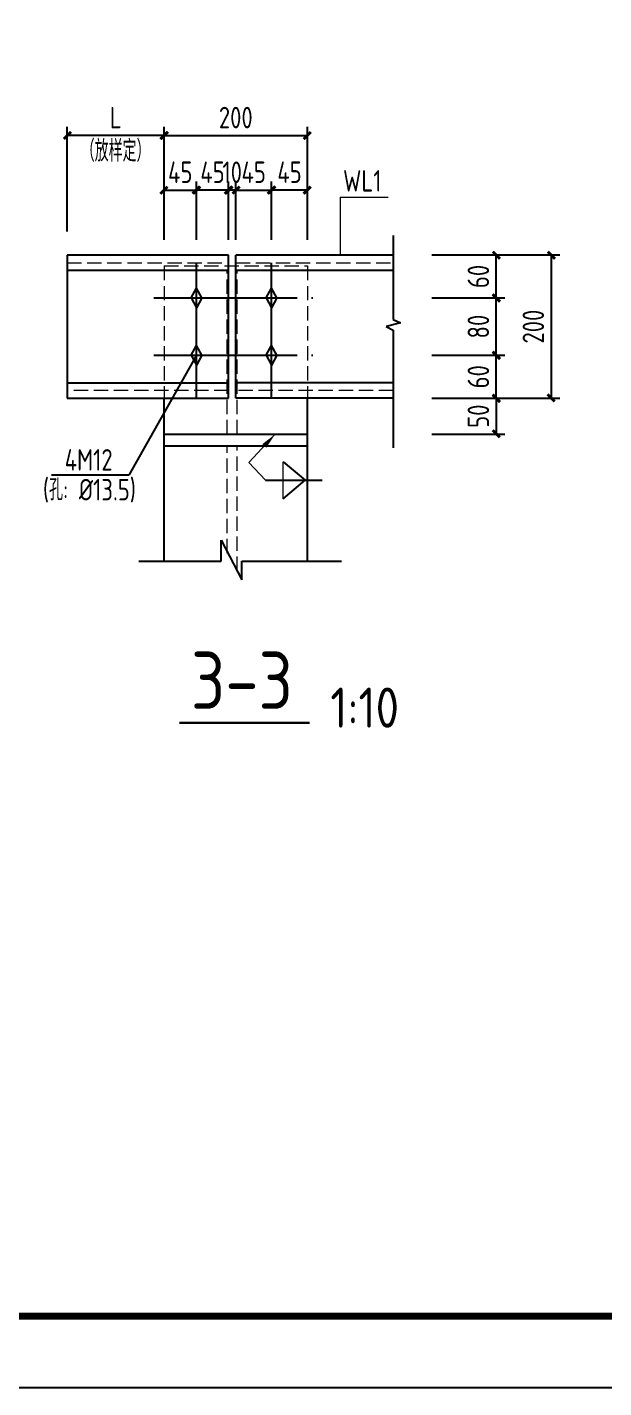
# Model space of a CAD drawing. Header units: millimetres. Extents: x 865974 to 875117, y 41124 to 44891.
# Drawn here: x 871124.3 to 871204.7, y 41123.6 to 41313.5 of the extents above; entities that cross this region are included whole.
import ezdxf

# ---------------------------------------------------------------- set-up
doc = ezdxf.new("R2010")
doc.units = ezdxf.units.MM
doc.header["$LTSCALE"] = 1000
doc.header["$MEASUREMENT"] = 0
doc.linetypes.add('DASH', pattern=[0.35, 0.25, -0.1])
doc.linetypes.add('DOTE', pattern=[2.42, 2, -0.2, 0.02, -0.2])
for name, color, linetype in [('D1', 112, 'Continuous'), ('D2', 6, 'Continuous'), ('DIM', 7, 'Continuous'), ('DOTE', 1, 'DOTE'), ('THIN', 7, 'Continuous'), ('文字', 7, 'Continuous'), ('桩', 6, 'Continuous')]:
    doc.layers.add(name, color=color, linetype=linetype)
for name, color, linetype, lineweight in [('D3', 62, 'Continuous', 9), ('LZ', 64, 'Continuous', 9), ('数字', 3, 'Continuous', 9)]:
    doc.layers.add(name, color=color, linetype=linetype, lineweight=lineweight)
doc.styles.add('GBHZ', font='gbenor.shx', dxfattribs={"width": 0.9, "bigfont": 'gbcbig.shx'})
doc.dimstyles.new('Y10', dxfattribs={"dimscale": 0, "dimtxt": 3, "dimasz": 0.01, "dimexe": 1.2, "dimexo": 1, "dimgap": 1, "dimtad": 1, "dimdec": 0, "dimlfac": 10, "dimzin": 0, "dimdsep": 46, "dimtxsty": 'GBHZ', "dimblk1": 'DX', "dimblk2": 'DX', "dimsah": 1, "dimcen": 0.09, "dimdle": 1, "dimadec": 0, "dimazin": 0, "dimtfac": 1, "dimtdec": 0, "dimtix": 1, "dimtmove": 2, "dimatfit": 3, "dimldrblk": 'DX', "dimfxl": 0, "dimtolj": 1, "dimtzin": 0, "dimarcsym": 0})

# ---------------------------------------------------------------- blocks, each defined once
blk = doc.blocks.new('DX')
at = {"color": 0, "linetype": 'ByBlock', "const_width": 40}
blk.add_lwpolyline([(-54, -51), (46, 49)], dxfattribs=at)
blk = doc.blocks.new('*D108')
at = {"layer": 'Defpoints', "color": 0, "linetype": 'ByBlock', "transparency": 16777216}
for p in [(871163.38, 41298.41), (871143.38, 41284.82), (871163.38, 41284.82)]:
    blk.add_point(p, dxfattribs=at)
at = {"layer": 'DIM', "color": 0, "linetype": 'ByBlock', "lineweight": -2, "transparency": 16777216}
for p, q in [((871143.38, 41285.82), (871143.38, 41299.61)), ((871163.38, 41285.82), (871163.38, 41299.61)), ((871143.39, 41298.41), (871163.37, 41298.41))]:
    blk.add_line(p, q, dxfattribs=at)
at = {"layer": 'DIM', "color": 0, "linetype": 'ByBlock', "lineweight": -2, "transparency": 16777216, "xscale": 0.01, "yscale": 0.01, "zscale": 0.01, "rotation": 180}
blk.add_blockref('DX', (871143.38, 41298.41), dxfattribs=at)
at = {"layer": 'DIM', "color": 0, "linetype": 'ByBlock', "lineweight": -2, "transparency": 16777216, "xscale": 0.01, "yscale": 0.01, "zscale": 0.01}
blk.add_blockref('DX', (871163.38, 41298.41), dxfattribs=at)
at = {"layer": 'DIM', "color": 0, "linetype": 'ByBlock', "transparency": 16777216, "insert": (871153.38, 41300.91), "char_height": 3, "attachment_point": 5, "style": 'GBHZ'}
blk.add_mtext('\\A1;200', dxfattribs=at)
blk = doc.blocks.new('*D109')
at = {"layer": 'Defpoints', "color": 0, "linetype": 'ByBlock', "transparency": 16777216}
for p in [(871158.38, 41290.78), (871158.38, 41282.82), (871163.38, 41282.82)]:
    blk.add_point(p, dxfattribs=at)
at = {"layer": 'DIM', "color": 0, "linetype": 'ByBlock', "lineweight": -2, "transparency": 16777216}
for p, q in [((871158.38, 41283.82), (871158.38, 41291.98)), ((871163.38, 41283.82), (871163.38, 41291.98)), ((871163.37, 41290.78), (871158.39, 41290.78))]:
    blk.add_line(p, q, dxfattribs=at)
at = {"layer": 'DIM', "color": 0, "linetype": 'ByBlock', "lineweight": -2, "transparency": 16777216, "xscale": 0.01, "yscale": 0.01, "zscale": 0.01, "rotation": 180}
blk.add_blockref('DX', (871158.38, 41290.78), dxfattribs=at)
at = {"layer": 'DIM', "color": 0, "linetype": 'ByBlock', "lineweight": -2, "transparency": 16777216, "xscale": 0.01, "yscale": 0.01, "zscale": 0.01}
blk.add_blockref('DX', (871163.38, 41290.78), dxfattribs=at)
at = {"layer": 'DIM', "color": 0, "linetype": 'ByBlock', "transparency": 16777216, "insert": (871160.88, 41293.28), "char_height": 3, "attachment_point": 5, "style": 'GBHZ'}
blk.add_mtext('\\A1;45', dxfattribs=at)
blk = doc.blocks.new('*D110')
at = {"layer": 'Defpoints', "color": 0, "linetype": 'ByBlock', "transparency": 16777216}
for p in [(871147.88, 41290.78), (871143.38, 41282.82), (871147.88, 41282.82)]:
    blk.add_point(p, dxfattribs=at)
at = {"layer": 'DIM', "color": 0, "linetype": 'ByBlock', "lineweight": -2, "transparency": 16777216}
for p, q in [((871143.38, 41283.82), (871143.38, 41291.98)), ((871147.88, 41283.82), (871147.88, 41291.98)), ((871143.37, 41290.78), (871143.36, 41290.78)), ((871143.38, 41290.78), (871147.88, 41290.78)), ((871147.89, 41290.78), (871147.9, 41290.78))]:
    blk.add_line(p, q, dxfattribs=at)
at = {"layer": 'DIM', "color": 0, "linetype": 'ByBlock', "lineweight": -2, "transparency": 16777216, "xscale": 0.01, "yscale": 0.01, "zscale": 0.01}
blk.add_blockref('DX', (871143.38, 41290.78), dxfattribs=at)
at = {"layer": 'DIM', "color": 0, "linetype": 'ByBlock', "lineweight": -2, "transparency": 16777216, "xscale": 0.01, "yscale": 0.01, "zscale": 0.01, "rotation": 180}
blk.add_blockref('DX', (871147.88, 41290.78), dxfattribs=at)
at = {"layer": 'DIM', "color": 0, "linetype": 'ByBlock', "transparency": 16777216, "insert": (871145.63, 41293.28), "char_height": 3, "attachment_point": 5, "style": 'GBHZ'}
blk.add_mtext('\\A1;45', dxfattribs=at)
blk = doc.blocks.new('*D111')
at = {"layer": 'Defpoints', "color": 0, "linetype": 'ByBlock', "transparency": 16777216}
for p in [(871184.17, 41281.73), (871184.17, 41261.73), (871197.41, 41261.73)]:
    blk.add_point(p, dxfattribs=at)
at = {"layer": 'DIM', "color": 0, "linetype": 'ByBlock', "lineweight": -2, "transparency": 16777216}
for p, q in [((871185.17, 41281.73), (871198.61, 41281.73)), ((871197.41, 41281.72), (871197.41, 41261.74)), ((871185.17, 41261.73), (871198.61, 41261.73))]:
    blk.add_line(p, q, dxfattribs=at)
at = {"layer": 'DIM', "color": 0, "linetype": 'ByBlock', "lineweight": -2, "transparency": 16777216, "xscale": 0.01, "yscale": 0.01, "zscale": 0.01}
for p, rotation in [((871197.41, 41281.73), 90), ((871197.41, 41261.73), 270)]:
    blk.add_blockref('DX', p, dxfattribs=dict(at, rotation=rotation))
at = {"layer": 'DIM', "color": 0, "linetype": 'ByBlock', "transparency": 16777216, "insert": (871194.91, 41271.73), "char_height": 3, "attachment_point": 5, "rotation": 90, "style": 'GBHZ'}
blk.add_mtext('\\A1;200', dxfattribs=at)
blk = doc.blocks.new('*D112')
at = {"layer": 'Defpoints', "color": 0, "linetype": 'ByBlock', "transparency": 16777216}
for p in [(871179.75, 41281.73), (871189.74, 41281.73), (871179.75, 41275.73)]:
    blk.add_point(p, dxfattribs=at)
at = {"layer": 'DIM', "color": 0, "linetype": 'ByBlock', "lineweight": -2, "transparency": 16777216}
for p, q in [((871180.75, 41281.73), (871190.94, 41281.73)), ((871189.74, 41275.74), (871189.74, 41281.72)), ((871180.75, 41275.73), (871190.94, 41275.73))]:
    blk.add_line(p, q, dxfattribs=at)
at = {"layer": 'DIM', "color": 0, "linetype": 'ByBlock', "lineweight": -2, "transparency": 16777216, "xscale": 0.01, "yscale": 0.01, "zscale": 0.01}
for p, rotation in [((871189.74, 41281.73), 90), ((871189.74, 41275.73), 270)]:
    blk.add_blockref('DX', p, dxfattribs=dict(at, rotation=rotation))
at = {"layer": 'DIM', "color": 0, "linetype": 'ByBlock', "transparency": 16777216, "insert": (871187.24, 41278.73), "char_height": 3, "attachment_point": 5, "rotation": 90, "style": 'GBHZ'}
blk.add_mtext('\\A1;60', dxfattribs=at)
blk = doc.blocks.new('*D113')
at = {"layer": 'Defpoints', "color": 0, "linetype": 'ByBlock', "transparency": 16777216}
for p in [(871179.75, 41275.73), (871189.74, 41275.73), (871179.75, 41267.73)]:
    blk.add_point(p, dxfattribs=at)
at = {"layer": 'DIM', "color": 0, "linetype": 'ByBlock', "lineweight": -2, "transparency": 16777216}
for p, q in [((871180.75, 41275.73), (871190.94, 41275.73)), ((871189.74, 41267.74), (871189.74, 41275.72)), ((871180.75, 41267.73), (871190.94, 41267.73))]:
    blk.add_line(p, q, dxfattribs=at)
at = {"layer": 'DIM', "color": 0, "linetype": 'ByBlock', "lineweight": -2, "transparency": 16777216, "xscale": 0.01, "yscale": 0.01, "zscale": 0.01}
for p, rotation in [((871189.74, 41275.73), 90), ((871189.74, 41267.73), 270)]:
    blk.add_blockref('DX', p, dxfattribs=dict(at, rotation=rotation))
at = {"layer": 'DIM', "color": 0, "linetype": 'ByBlock', "transparency": 16777216, "insert": (871187.24, 41271.73), "char_height": 3, "attachment_point": 5, "rotation": 90, "style": 'GBHZ'}
blk.add_mtext('\\A1;80', dxfattribs=at)
blk = doc.blocks.new('*D114')
at = {"layer": 'Defpoints', "color": 0, "linetype": 'ByBlock', "transparency": 16777216}
for p in [(871179.75, 41267.73), (871189.74, 41267.73), (871179.75, 41261.73)]:
    blk.add_point(p, dxfattribs=at)
at = {"layer": 'DIM', "color": 0, "linetype": 'ByBlock', "lineweight": -2, "transparency": 16777216}
for p, q in [((871180.75, 41267.73), (871190.94, 41267.73)), ((871189.74, 41261.74), (871189.74, 41267.72)), ((871180.75, 41261.73), (871190.94, 41261.73))]:
    blk.add_line(p, q, dxfattribs=at)
at = {"layer": 'DIM', "color": 0, "linetype": 'ByBlock', "lineweight": -2, "transparency": 16777216, "xscale": 0.01, "yscale": 0.01, "zscale": 0.01}
for p, rotation in [((871189.74, 41267.73), 90), ((871189.74, 41261.73), 270)]:
    blk.add_blockref('DX', p, dxfattribs=dict(at, rotation=rotation))
at = {"layer": 'DIM', "color": 0, "linetype": 'ByBlock', "transparency": 16777216, "insert": (871187.24, 41264.73), "char_height": 3, "attachment_point": 5, "rotation": 90, "style": 'GBHZ'}
blk.add_mtext('\\A1;60', dxfattribs=at)
blk = doc.blocks.new('*D115')
at = {"layer": 'Defpoints', "color": 0, "linetype": 'ByBlock', "transparency": 16777216}
for p in [(871129.85, 41298.41), (871143.38, 41289.23), (871129.85, 41283.99)]:
    blk.add_point(p, dxfattribs=at)
at = {"layer": 'DIM', "color": 0, "linetype": 'ByBlock', "lineweight": -2, "transparency": 16777216}
for p, q in [((871129.85, 41284.99), (871129.85, 41299.61)), ((871143.38, 41290.23), (871143.38, 41299.61)), ((871143.37, 41298.41), (871129.86, 41298.41))]:
    blk.add_line(p, q, dxfattribs=at)
at = {"layer": 'DIM', "color": 0, "linetype": 'ByBlock', "lineweight": -2, "transparency": 16777216, "xscale": 0.01, "yscale": 0.01, "zscale": 0.01, "rotation": 180}
blk.add_blockref('DX', (871129.85, 41298.41), dxfattribs=at)
at = {"layer": 'DIM', "color": 0, "linetype": 'ByBlock', "lineweight": -2, "transparency": 16777216, "xscale": 0.01, "yscale": 0.01, "zscale": 0.01}
blk.add_blockref('DX', (871143.38, 41298.41), dxfattribs=at)
at = {"layer": 'DIM', "color": 0, "linetype": 'ByBlock', "transparency": 16777216, "insert": (871136.62, 41300.91), "char_height": 3, "attachment_point": 5, "style": 'GBHZ'}
blk.add_mtext('\\A1;L', dxfattribs=at)
blk = doc.blocks.new('*D106')
at = {"layer": 'Defpoints', "color": 0, "linetype": 'ByBlock', "transparency": 16777216}
for p in [(871179.75, 41261.73), (871179.75, 41256.73), (871189.74, 41256.73)]:
    blk.add_point(p, dxfattribs=at)
at = {"layer": 'DIM', "color": 0, "linetype": 'ByBlock', "lineweight": -2, "transparency": 16777216}
for p, q in [((871180.75, 41261.73), (871190.94, 41261.73)), ((871189.74, 41261.72), (871189.74, 41256.74)), ((871180.75, 41256.73), (871190.94, 41256.73))]:
    blk.add_line(p, q, dxfattribs=at)
at = {"layer": 'DIM', "color": 0, "linetype": 'ByBlock', "lineweight": -2, "transparency": 16777216, "xscale": 0.01, "yscale": 0.01, "zscale": 0.01}
for p, rotation in [((871189.74, 41261.73), 90), ((871189.74, 41256.73), 270)]:
    blk.add_blockref('DX', p, dxfattribs=dict(at, rotation=rotation))
at = {"layer": 'DIM', "color": 0, "linetype": 'ByBlock', "transparency": 16777216, "insert": (871187.24, 41259.23), "char_height": 3, "attachment_point": 5, "rotation": 90, "style": 'GBHZ'}
blk.add_mtext('\\A1;50', dxfattribs=at)
blk = doc.blocks.new('*D107')
at = {"layer": 'Defpoints', "color": 0, "linetype": 'ByBlock', "transparency": 16777216}
for p in [(871152.38, 41290.78), (871152.38, 41282.82), (871153.38, 41282.82)]:
    blk.add_point(p, dxfattribs=at)
at = {"layer": 'DIM', "color": 0, "linetype": 'ByBlock', "lineweight": -2, "transparency": 16777216}
for p, q in [((871152.38, 41283.82), (871152.38, 41291.98)), ((871153.38, 41283.82), (871153.38, 41291.98)), ((871152.37, 41290.78), (871152.36, 41290.78)), ((871153.38, 41290.78), (871152.38, 41290.78)), ((871153.39, 41290.78), (871153.4, 41290.78))]:
    blk.add_line(p, q, dxfattribs=at)
at = {"layer": 'DIM', "color": 0, "linetype": 'ByBlock', "lineweight": -2, "transparency": 16777216, "xscale": 0.01, "yscale": 0.01, "zscale": 0.01}
blk.add_blockref('DX', (871152.38, 41290.78), dxfattribs=at)
at = {"layer": 'DIM', "color": 0, "linetype": 'ByBlock', "lineweight": -2, "transparency": 16777216, "xscale": 0.01, "yscale": 0.01, "zscale": 0.01, "rotation": 180}
blk.add_blockref('DX', (871153.38, 41290.78), dxfattribs=at)
at = {"layer": 'DIM', "color": 0, "linetype": 'ByBlock', "transparency": 16777216, "insert": (871152.88, 41293.28), "char_height": 3, "attachment_point": 5, "style": 'GBHZ'}
blk.add_mtext('\\A1;10', dxfattribs=at)
blk = doc.blocks.new('*D349')
at = {"layer": 'Defpoints', "color": 0, "linetype": 'ByBlock', "transparency": 16777216}
for p in [(871147.88, 41290.78), (871147.88, 41282.82), (871152.38, 41282.82)]:
    blk.add_point(p, dxfattribs=at)
at = {"layer": 'DIM', "color": 0, "linetype": 'ByBlock', "lineweight": -2, "transparency": 16777216}
for p, q in [((871147.88, 41283.82), (871147.88, 41291.98)), ((871152.38, 41283.82), (871152.38, 41291.98)), ((871147.87, 41290.78), (871147.86, 41290.78)), ((871152.38, 41290.78), (871147.88, 41290.78)), ((871152.39, 41290.78), (871152.4, 41290.78))]:
    blk.add_line(p, q, dxfattribs=at)
at = {"layer": 'DIM', "color": 0, "linetype": 'ByBlock', "lineweight": -2, "transparency": 16777216, "xscale": 0.01, "yscale": 0.01, "zscale": 0.01}
blk.add_blockref('DX', (871147.88, 41290.78), dxfattribs=at)
at = {"layer": 'DIM', "color": 0, "linetype": 'ByBlock', "lineweight": -2, "transparency": 16777216, "xscale": 0.01, "yscale": 0.01, "zscale": 0.01, "rotation": 180}
blk.add_blockref('DX', (871152.38, 41290.78), dxfattribs=at)
at = {"layer": 'DIM', "color": 0, "linetype": 'ByBlock', "transparency": 16777216, "insert": (871150.13, 41293.28), "char_height": 3, "attachment_point": 5, "style": 'GBHZ'}
blk.add_mtext('\\A1;45', dxfattribs=at)
blk = doc.blocks.new('*D350')
at = {"layer": 'Defpoints', "color": 0, "linetype": 'ByBlock', "transparency": 16777216}
for p in [(871158.38, 41290.78), (871153.38, 41282.82), (871158.38, 41282.82)]:
    blk.add_point(p, dxfattribs=at)
at = {"layer": 'DIM', "color": 0, "linetype": 'ByBlock', "lineweight": -2, "transparency": 16777216}
for p, q in [((871153.38, 41283.82), (871153.38, 41291.98)), ((871158.38, 41283.82), (871158.38, 41291.98)), ((871153.39, 41290.78), (871158.37, 41290.78))]:
    blk.add_line(p, q, dxfattribs=at)
at = {"layer": 'DIM', "color": 0, "linetype": 'ByBlock', "lineweight": -2, "transparency": 16777216, "xscale": 0.01, "yscale": 0.01, "zscale": 0.01, "rotation": 180}
blk.add_blockref('DX', (871153.38, 41290.78), dxfattribs=at)
at = {"layer": 'DIM', "color": 0, "linetype": 'ByBlock', "lineweight": -2, "transparency": 16777216, "xscale": 0.01, "yscale": 0.01, "zscale": 0.01}
blk.add_blockref('DX', (871158.38, 41290.78), dxfattribs=at)
at = {"layer": 'DIM', "color": 0, "linetype": 'ByBlock', "transparency": 16777216, "insert": (871155.88, 41293.28), "char_height": 3, "attachment_point": 5, "style": 'GBHZ'}
blk.add_mtext('\\A1;45', dxfattribs=at)

msp = doc.modelspace()

# ---------------------------------------------------------------- linework, layer by layer
msp.add_line((871607.235, 41123.604), (870766.235, 41123.604))
at = {"color": 0, "const_width": 1}
msp.add_lwpolyline([(871597.235, 41133.604), (870791.235, 41133.604), (870791.235, 41707.604), (871597.235, 41707.604)], close=True, dxfattribs=at)
at = {"layer": 'D1', "color": 251}
for p, q in [((871147.879, 41267.725), (871138.467, 41251.01)), ((871159.973, 41252.846), (871163.042, 41250.277)), ((871138.467, 41251.01), (871127.644, 41251.01)), ((871157.514, 41250.277), (871165.424, 41250.277)), ((871159.973, 41247.707), (871163.042, 41250.277)), ((871151.351, 41238.994), (871151.351, 41241.926)), ((871151.351, 41241.926), (871154.227, 41236.376)), ((871139.838, 41238.994), (871151.351, 41238.994)), ((871154.227, 41236.376), (871154.227, 41238.994)), ((871154.227, 41238.994), (871168.122, 41238.994))]:
    msp.add_line(p, q, dxfattribs=at)
at = {"layer": 'D2'}
for p, q in [((871152.382, 41281.682), (871129.849, 41281.682)), ((871152.382, 41261.728), (871152.382, 41281.682)), ((871175.347, 41281.682), (871153.382, 41281.682)), ((871153.382, 41261.728), (871153.382, 41281.682)), ((871152.382, 41279.541), (871129.849, 41279.541)), ((871175.347, 41279.541), (871153.382, 41279.541)), ((871129.849, 41263.869), (871152.382, 41263.869)), ((871175.347, 41263.869), (871153.382, 41263.869)), ((871129.849, 41261.728), (871152.382, 41261.728)), ((871143.382, 41238.994), (871143.382, 41261.728)), ((871175.347, 41261.728), (871153.382, 41261.728)), ((871163.382, 41238.994), (871163.382, 41261.728)), ((871143.382, 41256.728), (871163.382, 41256.728)), ((871143.382, 41255.09), (871163.382, 41255.09))]:
    msp.add_line(p, q, dxfattribs=at)
at = {"layer": 'D2', "linetype": 'Continuous'}
msp.add_line((871129.849, 41281.682), (871129.849, 41261.728), dxfattribs=at)
at = {"layer": 'D3', "color": 251}
for p, q in [((871167.926, 41289.792), (871167.926, 41281.682)), ((871167.926, 41289.792), (871174.658, 41289.792)), ((871155.221, 41252.746), (871158.892, 41256.728)), ((871155.221, 41252.746), (871157.514, 41250.277)), ((871159.973, 41247.707), (871159.973, 41252.846))]:
    msp.add_line(p, q, dxfattribs=at)
msp.add_solid([(871157.629, 41254.836), (871158.892, 41256.728), (871157.629, 41254.836), (871157.08, 41255.316)], dxfattribs=at)
at = {"layer": 'DOTE', "linetype": 'DOTE', "ltscale": 0.01}
for p, q in [((871147.882, 41261.728), (871147.882, 41280.612)), ((871158.382, 41261.728), (871158.382, 41280.612)), ((871141.931, 41275.728), (871164.833, 41275.728)), ((871141.931, 41267.725), (871164.833, 41267.725))]:
    msp.add_line(p, q, dxfattribs=at)
at = {"layer": 'LZ', "color": 251, "linetype": 'DASH', "ltscale": 0.008}
for p, q in [((871129.849, 41280.612), (871152.382, 41280.612)), ((871153.382, 41280.612), (871175.347, 41280.612)), ((871143.382, 41280.198), (871163.382, 41280.198)), ((871143.382, 41280.198), (871143.382, 41261.728)), ((871152.182, 41256.728), (871152.182, 41279.541)), ((871153.582, 41256.728), (871153.582, 41279.541)), ((871163.382, 41280.198), (871163.382, 41261.728)), ((871152.382, 41262.799), (871129.849, 41262.799)), ((871175.347, 41262.799), (871153.382, 41262.799)), ((871152.182, 41240.1), (871152.182, 41255.09)), ((871153.582, 41237.621), (871153.582, 41255.09))]:
    msp.add_line(p, q, dxfattribs=at)
at = {"layer": 'THIN'}
for p, q in [((871175.347, 41284.438), (871175.347, 41272.745)), ((871175.347, 41271.245), (871175.347, 41254.801))]:
    msp.add_line(p, q, dxfattribs=at)
at = {"layer": 'THIN', "linetype": 'ByBlock'}
for p, q in [((871176.347, 41272.245), (871174.347, 41271.745)), ((871174.347, 41271.745), (871175.347, 41271.245)), ((871175.347, 41272.745), (871176.347, 41272.245))]:
    msp.add_line(p, q, dxfattribs=at)
at = {"layer": '文字', "color": 6, "const_width": 0.32}
msp.add_lwpolyline([(871145.508, 41216.415), (871163.691, 41216.415)], dxfattribs=at)
at = {"layer": '桩'}
for p, q in [((871147.133, 41275.728), (871147.882, 41277.11)), ((871148.631, 41275.728), (871147.882, 41277.11)), ((871157.633, 41275.728), (871158.382, 41277.11)), ((871159.131, 41275.728), (871158.382, 41277.11)), ((871147.133, 41275.728), (871147.882, 41274.347)), ((871148.631, 41275.728), (871147.882, 41274.347)), ((871157.633, 41275.728), (871158.382, 41274.347)), ((871159.131, 41275.728), (871158.382, 41274.347)), ((871147.133, 41267.725), (871147.882, 41269.107)), ((871147.133, 41267.725), (871147.882, 41266.344)), ((871148.631, 41267.725), (871147.882, 41269.107)), ((871148.631, 41267.725), (871147.882, 41266.344)), ((871157.633, 41267.725), (871158.382, 41269.107)), ((871157.633, 41267.725), (871158.382, 41266.344)), ((871159.131, 41267.725), (871158.382, 41269.107)), ((871159.131, 41267.725), (871158.382, 41266.344))]:
    msp.add_line(p, q, dxfattribs=at)

# ---------------------------------------------------------------- texts
at = {"layer": '数字', "style": 'GBHZ', "width": 0.9}
for s, p in [('（放样定）', (871131.748, 41294.763)), ('WL1', (871168.346, 41290.581)), ('4M12', (871129.495, 41251.633)), ('(孔: %%C13.5)', (871126.458, 41247.469))]:
    msp.add_text(s, height=3, dxfattribs=at).set_placement(p)
at = {"layer": '文字', "color": 6, "style": 'GBHZ'}
for s, height, p in [('3-3', 8, (871147.116, 41218.366)), ('1:10', 5.6, (871166.57, 41215.745))]:
    msp.add_text(s, height=height, dxfattribs=at).set_placement(p)

# ---------------------------------------------------------------- dimensions: what is measured, and where the dimension line sits
at = {"layer": 'DIM', "linetype": 'ByBlock'}
for base, p1, p2, text, picture, middle in [((871129.854, 41298.411), (871143.382, 41289.233), (871129.854, 41283.992), 'L', '*D115', (871136.618, 41300.911)), ((871147.882, 41290.779), (871143.382, 41282.824), (871147.882, 41282.824), '45', '*D110', (871145.632, 41293.279)), ((871158.382, 41290.779), (871153.382, 41282.824), (871158.382, 41282.824), '45', '*D350', (871155.882, 41293.279))]:
    dim = msp.add_linear_dim(base=base, p1=p1, p2=p2, text=text, dimstyle='Y10', override={"dimscale": 1}, dxfattribs=at)
    dim.commit()
    dim.dimension.update_dxf_attribs({"geometry": picture, "text_midpoint": middle})
dim = msp.add_linear_dim(base=(871163.382, 41298.411), p1=(871143.382, 41284.824), p2=(871163.382, 41284.824), dimstyle='Y10', override={"dimscale": 1}, dxfattribs=at)
dim.commit()
dim.dimension.update_dxf_attribs({"geometry": '*D108', "text_midpoint": (871153.382, 41300.911)})
for base, p1, p2, text, picture, middle in [((871147.882, 41290.779), (871152.382, 41282.824), (871147.882, 41282.824), '45', '*D349', (871150.132, 41293.279)), ((871152.382, 41290.779), (871153.382, 41282.824), (871152.382, 41282.824), '10', '*D107', (871152.882, 41293.279)), ((871158.382, 41290.779), (871163.382, 41282.824), (871158.382, 41282.824), '45', '*D109', (871160.882, 41293.279))]:
    dim = msp.add_linear_dim(base=base, p1=p1, p2=p2, angle=180, text=text, dimstyle='Y10', override={"dimscale": 1}, dxfattribs=at)
    dim.commit()
    dim.dimension.update_dxf_attribs({"geometry": picture, "text_midpoint": middle})
for base, p1, p2, angle, picture, middle in [((871189.735, 41281.726), (871179.745, 41275.728), (871179.745, 41281.726), 90, '*D112', (871187.235, 41278.727)), ((871197.413, 41261.728), (871184.166, 41281.726), (871184.166, 41261.728), 90, '*D111', (871194.913, 41271.727)), ((871189.735, 41275.728), (871179.745, 41267.725), (871179.745, 41275.728), 90, '*D113', (871187.235, 41271.727)), ((871189.735, 41267.725), (871179.745, 41261.728), (871179.745, 41267.725), 90, '*D114', (871187.235, 41264.727)), ((871189.735, 41256.728), (871179.745, 41261.728), (871179.745, 41256.728), 270, '*D106', (871187.235, 41259.228))]:
    dim = msp.add_linear_dim(base=base, p1=p1, p2=p2, angle=angle, dimstyle='Y10', override={"dimscale": 1}, dxfattribs=at)
    dim.commit()
    dim.dimension.update_dxf_attribs({"geometry": picture, "text_midpoint": middle})

doc.saveas('drawing.dxf')
